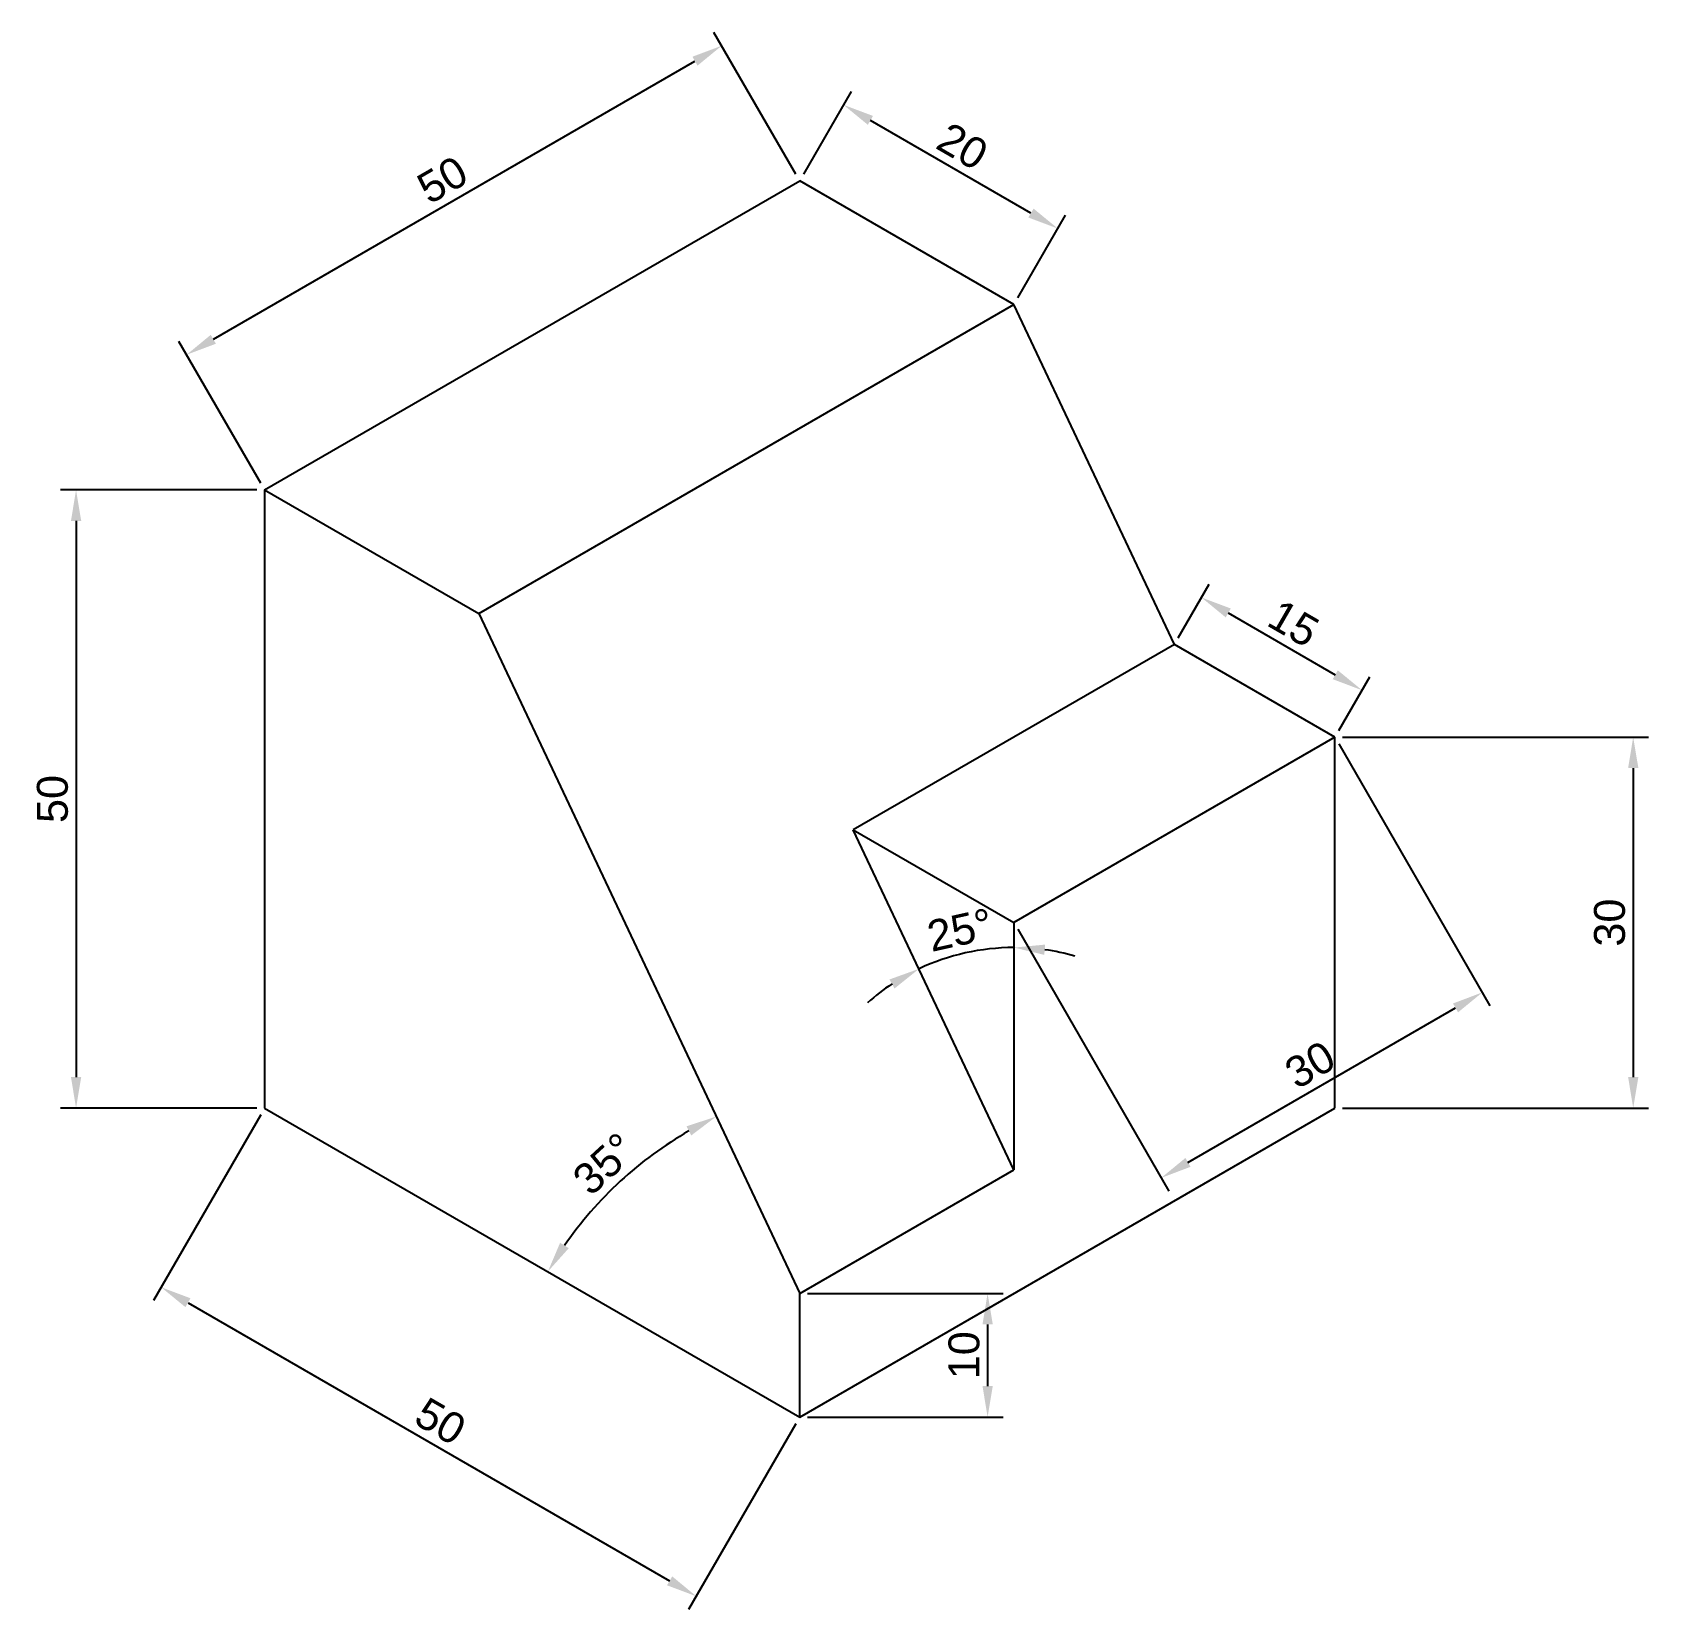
# Model space of a CAD drawing. Header units: millimetres. Extents: x 6892 to 7023, y 2707 to 2834.
import ezdxf

# ---------------------------------------------------------------- set-up
doc = ezdxf.new("R2010")
doc.units = ezdxf.units.MM
doc.layers.add('Cotas', color=5, linetype='Continuous')
doc.styles.get("Standard").update_dxf_attribs({"font": 'arial.ttf'})
doc.dimstyles.new('ISO-25', dxfattribs={"dimtxt": 2.5, "dimasz": 2.5, "dimexe": 1.25, "dimexo": 0.625, "dimtad": 1, "dimtxsty": 'Standard', "dimcen": 2.5, "dimadec": 0, "dimazin": 0, "dimtfac": 1, "dimtmove": 0, "dimatfit": 3, "dimfxl": 1, "dimarcsym": 0})

# ---------------------------------------------------------------- blocks, each defined once
blk = doc.blocks.new('*D1')
at = {"layer": 'Cotas', "color": 0, "lineweight": -2, "transparency": 16777216}
for p, q in [((6997.71, 2776.92), (7009.94, 2755.73)), ((6971.73, 2761.92), (6983.96, 2740.73)), ((6985.5, 2743.06), (7007.15, 2755.56))]:
    blk.add_line(p, q, dxfattribs=at)
at = {"layer": 'Cotas', "color": 0, "transparency": 16777216}
for points in [[(7006.95, 2755.92), (7007.36, 2755.2), (7009.32, 2756.81)], [(6985.3, 2743.42), (6985.71, 2742.7), (6983.34, 2741.81)]]:
    blk.add_solid(points, dxfattribs=at)
at = {"layer": 'Defpoints', "color": 0, "transparency": 16777216}
for p in [(6997.4, 2777.46), (6971.42, 2762.46), (7009.32, 2756.81)]:
    blk.add_point(p, dxfattribs=at)
at = {"layer": 'Cotas', "color": 0, "transparency": 16777216, "insert": (6995.38, 2750.96), "char_height": 2.5, "attachment_point": 5, "rotation": 30}
blk.add_mtext('30', dxfattribs=at)
blk = doc.blocks.new('*D2')
at = {"layer": 'Cotas', "color": 0, "lineweight": -2, "transparency": 16777216}
for p, q in [((6910.17, 2797.46), (6894.28, 2797.46)), ((6895.53, 2794.96), (6895.53, 2749.96)), ((6910.17, 2747.46), (6894.28, 2747.46))]:
    blk.add_line(p, q, dxfattribs=at)
at = {"layer": 'Cotas', "color": 0, "transparency": 16777216}
for points in [[(6895.12, 2794.96), (6895.95, 2794.96), (6895.53, 2797.46)], [(6895.12, 2749.96), (6895.95, 2749.96), (6895.53, 2747.46)]]:
    blk.add_solid(points, dxfattribs=at)
at = {"layer": 'Defpoints', "color": 0, "transparency": 16777216}
for p in [(6910.79, 2797.46), (6895.53, 2747.46), (6910.79, 2747.46)]:
    blk.add_point(p, dxfattribs=at)
at = {"layer": 'Cotas', "color": 0, "transparency": 16777216, "insert": (6893.63, 2772.46), "char_height": 2.5, "attachment_point": 5, "rotation": 90}
blk.add_mtext('50', dxfattribs=at)
blk = doc.blocks.new('*D3')
at = {"layer": 'Cotas', "color": 0, "lineweight": -2, "transparency": 16777216}
for p, q in [((6953.78, 2823), (6947.15, 2834.48)), ((6906.64, 2809.65), (6945.61, 2832.15)), ((6910.48, 2798), (6903.85, 2809.48))]:
    blk.add_line(p, q, dxfattribs=at)
at = {"layer": 'Cotas', "color": 0, "transparency": 16777216}
for points in [[(6945.41, 2832.51), (6945.82, 2831.79), (6947.78, 2833.4)], [(6906.43, 2810.01), (6906.85, 2809.29), (6904.48, 2808.4)]]:
    blk.add_solid(points, dxfattribs=at)
at = {"layer": 'Defpoints', "color": 0, "transparency": 16777216}
for p in [(6947.78, 2833.4), (6954.09, 2822.46), (6910.79, 2797.46)]:
    blk.add_point(p, dxfattribs=at)
at = {"layer": 'Cotas', "color": 0, "transparency": 16777216, "insert": (6925.18, 2822.55), "char_height": 2.5, "attachment_point": 5, "rotation": 30}
blk.add_mtext('50', dxfattribs=at)
blk = doc.blocks.new('*D4')
at = {"layer": 'Cotas', "color": 0, "lineweight": -2, "transparency": 16777216}
for p, q in [((6910.48, 2746.92), (6901.8, 2731.88)), ((6904.59, 2731.71), (6943.56, 2709.21)), ((6953.78, 2721.92), (6945.1, 2706.88))]:
    blk.add_line(p, q, dxfattribs=at)
at = {"layer": 'Cotas', "color": 0, "transparency": 16777216}
for points in [[(6904.79, 2732.07), (6904.38, 2731.35), (6902.42, 2732.96)], [(6943.77, 2709.57), (6943.35, 2708.85), (6945.72, 2707.96)]]:
    blk.add_solid(points, dxfattribs=at)
at = {"layer": 'Defpoints', "color": 0, "transparency": 16777216}
for p in [(6910.79, 2747.46), (6954.09, 2722.46), (6945.72, 2707.96)]:
    blk.add_point(p, dxfattribs=at)
at = {"layer": 'Cotas', "color": 0, "transparency": 16777216, "insert": (6925.02, 2722.11), "char_height": 2.5, "attachment_point": 5, "rotation": 330}
blk.add_mtext('50', dxfattribs=at)
blk = doc.blocks.new('*D5')
at = {"layer": 'Cotas', "color": 0, "lineweight": -2, "transparency": 16777216}
for p, q in [((6954.72, 2732.46), (6970.54, 2732.46)), ((6969.29, 2729.96), (6969.29, 2724.96)), ((6954.72, 2722.46), (6970.54, 2722.46))]:
    blk.add_line(p, q, dxfattribs=at)
at = {"layer": 'Cotas', "color": 0, "transparency": 16777216}
for points in [[(6968.88, 2729.96), (6969.71, 2729.96), (6969.29, 2732.46)], [(6968.88, 2724.96), (6969.71, 2724.96), (6969.29, 2722.46)]]:
    blk.add_solid(points, dxfattribs=at)
at = {"layer": 'Defpoints', "color": 0, "transparency": 16777216}
for p in [(6954.09, 2732.46), (6954.09, 2722.46), (6969.29, 2722.46)]:
    blk.add_point(p, dxfattribs=at)
at = {"layer": 'Cotas', "color": 0, "transparency": 16777216, "insert": (6967.39, 2727.46), "char_height": 2.5, "attachment_point": 5, "rotation": 90}
blk.add_mtext('10', dxfattribs=at)
blk = doc.blocks.new('*D6')
at = {"layer": 'Cotas', "color": 0, "lineweight": -2, "transparency": 16777216}
for p, q in [((6984.72, 2785.5), (6987.22, 2789.84)), ((6988.76, 2787.51), (6997.42, 2782.51)), ((6997.71, 2778), (7000.21, 2782.34))]:
    blk.add_line(p, q, dxfattribs=at)
at = {"layer": 'Cotas', "color": 0, "transparency": 16777216}
for points in [[(6988.97, 2787.87), (6988.56, 2787.15), (6986.6, 2788.76)], [(6997.63, 2782.87), (6997.22, 2782.15), (6999.59, 2781.26)]]:
    blk.add_solid(points, dxfattribs=at)
at = {"layer": 'Defpoints', "color": 0, "transparency": 16777216}
for p in [(6984.41, 2784.96), (6999.59, 2781.26), (6997.4, 2777.46)]:
    blk.add_point(p, dxfattribs=at)
at = {"layer": 'Cotas', "color": 0, "transparency": 16777216, "insert": (6994.05, 2786.66), "char_height": 2.5, "attachment_point": 5, "rotation": 330}
blk.add_mtext('15', dxfattribs=at)
blk = doc.blocks.new('*D7')
at = {"layer": 'Cotas', "color": 0, "lineweight": -2, "transparency": 16777216}
for p, q in [((6954.41, 2823), (6958.27, 2829.69)), ((6972.8, 2819.86), (6959.81, 2827.36)), ((6971.73, 2813), (6975.59, 2819.69))]:
    blk.add_line(p, q, dxfattribs=at)
at = {"layer": 'Cotas', "color": 0, "transparency": 16777216}
for points in [[(6960.02, 2827.72), (6959.6, 2827), (6957.64, 2828.61)], [(6973.01, 2820.22), (6972.59, 2819.5), (6974.97, 2818.61)]]:
    blk.add_solid(points, dxfattribs=at)
at = {"layer": 'Defpoints', "color": 0, "transparency": 16777216}
for p in [(6957.64, 2828.61), (6954.09, 2822.46), (6971.42, 2812.46)]:
    blk.add_point(p, dxfattribs=at)
at = {"layer": 'Cotas', "color": 0, "transparency": 16777216, "insert": (6967.26, 2825.26), "char_height": 2.5, "attachment_point": 5, "rotation": 330}
blk.add_mtext('20', dxfattribs=at)
blk = doc.blocks.new('*D8')
at = {"layer": 'Cotas', "color": 0, "lineweight": -2, "transparency": 16777216}
for p, q in [((6998.02, 2777.46), (7022.78, 2777.46)), ((7021.53, 2774.96), (7021.53, 2749.96)), ((6998.02, 2747.46), (7022.78, 2747.46))]:
    blk.add_line(p, q, dxfattribs=at)
at = {"layer": 'Cotas', "color": 0, "transparency": 16777216}
for points in [[(7021.12, 2774.96), (7021.95, 2774.96), (7021.53, 2777.46)], [(7021.12, 2749.96), (7021.95, 2749.96), (7021.53, 2747.46)]]:
    blk.add_solid(points, dxfattribs=at)
at = {"layer": 'Defpoints', "color": 0, "transparency": 16777216}
for p in [(6997.4, 2777.46), (6997.4, 2747.46), (7021.53, 2747.46)]:
    blk.add_point(p, dxfattribs=at)
at = {"layer": 'Cotas', "color": 0, "transparency": 16777216, "insert": (7019.63, 2762.46), "char_height": 2.5, "attachment_point": 5, "rotation": 90}
blk.add_mtext('30', dxfattribs=at)
blk = doc.blocks.new('*D10')
at = {"layer": 'Cotas', "color": 0, "lineweight": -2, "transparency": 16777216}
blk.add_arc((6960.59, 2718.71), 31.03, 119.902, 145.383, dxfattribs=at)
at = {"layer": 'Cotas', "color": 0, "transparency": 16777216}
for points in [[(6944.93, 2745.98), (6945.31, 2745.24), (6947.33, 2746.77)], [(6935.4, 2736.12), (6934.7, 2736.56), (6933.71, 2734.23)]]:
    blk.add_solid(points, dxfattribs=at)
at = {"layer": 'Defpoints', "color": 0, "transparency": 16777216}
for p in [(6928.11, 2787.46), (6910.79, 2747.46), (6941.98, 2743.54), (6954.09, 2732.46), (6954.09, 2722.46)]:
    blk.add_point(p, dxfattribs=at)
at = {"layer": 'Cotas', "color": 0, "transparency": 16777216, "insert": (6938.28, 2742.94), "char_height": 2.5, "attachment_point": 5, "rotation": 42.6425}
blk.add_mtext('35°', dxfattribs=at)
blk = doc.blocks.new('*D11')
at = {"layer": 'Cotas', "color": 0, "lineweight": -2, "transparency": 16777216}
for start, end in [(90, 115.285), (74.0523, 82.0262), (123.2588, 131.2327)]:
    blk.add_arc((6971.42, 2742.46), 17.98, start, end, dxfattribs=at)
at = {"layer": 'Cotas', "color": 0, "transparency": 16777216}
for points in [[(6973.88, 2759.85), (6973.94, 2760.68), (6971.42, 2760.44)], [(6961.35, 2757.86), (6961.76, 2757.13), (6963.74, 2758.72)]]:
    blk.add_solid(points, dxfattribs=at)
at = {"layer": 'Defpoints', "color": 0, "transparency": 16777216}
for p in [(6958.42, 2769.96), (6971.42, 2762.46), (6968.78, 2760.24), (6971.42, 2742.46), (6971.42, 2742.46)]:
    blk.add_point(p, dxfattribs=at)
at = {"layer": 'Cotas', "color": 0, "transparency": 16777216, "insert": (6967.06, 2761.86), "char_height": 2.5, "attachment_point": 5, "rotation": 12.6425}
blk.add_mtext('25°', dxfattribs=at)

msp = doc.modelspace()

# ---------------------------------------------------------------- linework, layer by layer
for p, q in [((6910.793, 2797.461), (6954.095, 2822.461)), ((6971.415, 2812.461), (6954.095, 2822.461)), ((6928.114, 2787.461), (6971.415, 2812.461)), ((6984.405, 2784.961), (6971.415, 2812.461)), ((6910.793, 2797.461), (6910.793, 2747.461)), ((6910.793, 2797.461), (6928.114, 2787.461)), ((6928.114, 2787.461), (6954.095, 2732.461)), ((6984.405, 2784.961), (6958.425, 2769.961)), ((6997.396, 2777.461), (6984.405, 2784.961)), ((6997.396, 2777.461), (6971.415, 2762.461)), ((6997.396, 2747.461), (6997.396, 2777.461)), ((6958.425, 2769.961), (6971.415, 2762.461)), ((6971.415, 2742.461), (6958.425, 2769.961)), ((6971.415, 2762.461), (6971.415, 2742.461)), ((6910.793, 2747.461), (6954.095, 2722.461)), ((6954.095, 2722.461), (6997.396, 2747.461)), ((6954.095, 2732.461), (6971.415, 2742.461)), ((6954.095, 2722.461), (6954.095, 2732.461))]:
    msp.add_line(p, q)

# ---------------------------------------------------------------- dimensions: what is measured, and where the dimension line sits
at = {"layer": 'Cotas'}
for p1, p2, distance, picture, middle in [((6910.793, 2797.461), (6954.095, 2822.461), 12.63, '*D3', (6925.178, 2822.546)), ((6971.415, 2812.461), (6954.095, 2822.461), -7.1, '*D7', (6967.256, 2825.257)), ((6910.793, 2797.461), (6910.793, 2747.461), -15.258, '*D2', (6893.633, 2772.461)), ((6984.405, 2784.961), (6997.396, 2777.461), 4.387, '*D6', (6994.045, 2786.657)), ((6971.415, 2762.461), (6997.396, 2777.461), -23.847, '*D1', (6995.378, 2750.956)), ((6997.396, 2777.461), (6997.396, 2747.461), 24.137, '*D8', (7019.63, 2762.461)), ((6910.793, 2747.461), (6954.095, 2722.461), -16.744, '*D4', (6925.023, 2722.107)), ((6954.095, 2732.461), (6954.095, 2722.461), 15.199, '*D5', (6967.392, 2727.461))]:
    dim = msp.add_aligned_dim(p1=p1, p2=p2, distance=distance, dimstyle='ISO-25', dxfattribs=at)
    dim.commit()
    dim.dimension.update_dxf_attribs({"geometry": picture, "text_midpoint": middle})
for base, line1, line2, picture, middle in [((6941.976, 2743.541), ((6910.793, 2747.461), (6954.095, 2722.461)), ((6928.114, 2787.461), (6954.095, 2732.461)), '*D10', (6938.279, 2742.938)), ((6968.78, 2760.245), ((6971.415, 2742.461), (6958.425, 2769.961)), ((6971.415, 2762.461), (6971.415, 2742.461)), '*D11', (6967.064, 2761.858))]:
    dim = msp.add_angular_dim_2l(base=base, line1=line1, line2=line2, dimstyle='ISO-25', dxfattribs=at)
    dim.commit()
    dim.dimension.update_dxf_attribs({"geometry": picture, "text_midpoint": middle})

doc.saveas('drawing.dxf')
